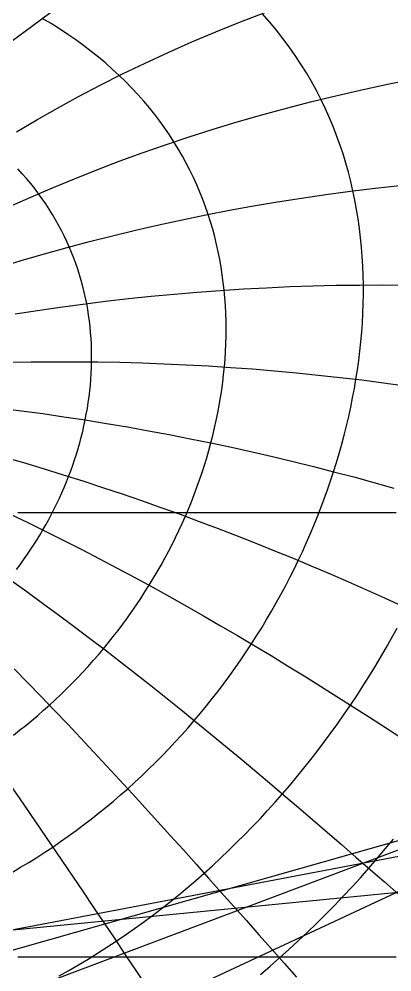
# Model space of a CAD drawing. Header units: millimetres. Extents: x -267 to 267, y -134 to 134.
# Drawn here: x 25.3 to 54.6, y -1.2 to 73.6 of the extents above; entities that cross this region are included whole.
import ezdxf

# ---------------------------------------------------------------- set-up
doc = ezdxf.new("R2010")
doc.units = ezdxf.units.MM
doc.layers.add('ENGRAVE', color=7, linetype='Continuous')

msp = doc.modelspace()

# ---------------------------------------------------------------- linework, layer by layer
at = {"layer": 'ENGRAVE'}
for points in [[(24.8044, 71.8777), (26.2868, 72.9951), (27.8147, 74.0993)], [(25.1117, 64.7136), (26.7045, 65.6546), (28.3317, 66.5803), (29.9943, 67.4902), (31.6932, 68.3834), (33.4292, 69.2593), (35.2032, 70.1171), (37.0159, 70.956), (38.8681, 71.7753), (40.7604, 72.5741), (42.6934, 73.3516), (44.6675, 74.1069)], [(49.9802, 38.0658), (50.2034, 38.7798), (50.4163, 39.4966), (50.6188, 40.2161), (50.8108, 40.938), (50.9922, 41.6622), (51.1627, 42.3886), (51.3222, 43.1171), (51.4706, 43.8474), (51.6076, 44.5796), (51.7332, 45.3134), (51.8471, 46.0487), (51.9492, 46.7853), (52.0391, 47.5231), (52.1169, 48.2619), (52.1822, 49.0017), (52.2348, 49.7421), (52.2745, 50.4831), (52.301, 51.2246), (52.3143, 51.9662), (52.3138, 52.708), (52.2996, 53.4497), (52.2712, 54.1911), (52.2284, 54.932), (52.1709, 55.6724), (52.0984, 56.4119), (52.0107, 57.1505), (51.9074, 57.8879), (51.7882, 58.6238), (51.6527, 59.3583), (51.5007, 60.0909), (51.3319, 60.8215), (51.1457, 61.55), (50.9419, 62.276), (50.7201, 62.9993), (50.48, 63.7198), (50.2211, 64.4371), (49.9429, 65.1511), (49.6452, 65.8614), (49.3275, 66.5679), (48.9894, 67.2702), (48.6304, 67.9681), (48.25, 68.6613), (47.848, 69.3495), (47.4237, 70.0325), (46.9767, 70.7098), (46.5067, 71.3813), (46.013, 72.0465), (45.4953, 72.7052), (44.9531, 73.357), (44.386, 74.0015)], [(40.3638, 40.3209), (40.5142, 40.9094), (40.6549, 41.4998), (40.7861, 42.092), (40.9074, 42.6859), (41.0188, 43.2814), (41.1201, 43.8783), (41.2112, 44.4765), (41.2921, 45.0758), (41.3624, 45.6762), (41.4222, 46.2774), (41.4712, 46.8794), (41.5093, 47.4819), (41.5364, 48.0849), (41.5523, 48.6881), (41.5568, 49.2915), (41.5498, 49.8949), (41.5312, 50.4981), (41.5007, 51.1009), (41.4582, 51.7033), (41.4035, 52.3051), (41.3364, 52.906), (41.2569, 53.5059), (41.1646, 54.1047), (41.0594, 54.7022), (40.9412, 55.2982), (40.8097, 55.8925), (40.6648, 56.4849), (40.5062, 57.0754), (40.3339, 57.6636), (40.1475, 58.2494), (39.9468, 58.8325), (39.7318, 59.4129), (39.5022, 59.9903), (39.2578, 60.5645), (38.9983, 61.1352), (38.7237, 61.7024), (38.4337, 62.2657), (38.1282, 62.825), (37.8068, 63.38), (37.4695, 63.9305), (37.1161, 64.4763), (36.7464, 65.0171), (36.3601, 65.5528), (35.9573, 66.083), (35.5375, 66.6075), (35.1009, 67.1262), (34.647, 67.6387), (34.176, 68.1447), (33.6875, 68.6441), (33.1815, 69.1366), (32.658, 69.6218), (32.1167, 70.0996), (31.5577, 70.5697), (30.9808, 71.0317), (30.386, 71.4855), (29.7734, 71.9308), (29.1429, 72.3672), (28.4945, 72.7945), (27.8283, 73.2124), (27.1444, 73.6207)], [(24.5661, 58.8626), (26.2398, 59.6066), (27.9381, 60.3342), (29.6613, 61.0447), (31.4096, 61.7377), (33.1831, 62.4125), (34.9817, 63.0687), (36.8057, 63.7057), (38.6548, 64.3228), (40.5291, 64.9196), (42.4283, 65.4955), (44.3522, 66.0499), (46.3004, 66.5823), (48.2725, 67.092), (50.2681, 67.5787), (52.2865, 68.0416), (54.3271, 68.4803), (56.3891, 68.8942)], [(133.5177, 65.4167), (135.4134, 64.8379), (137.2842, 64.2382), (139.1299, 63.6182), (140.9503, 62.9786), (142.7455, 62.3198), (144.5154, 61.6424), (146.2602, 60.9469), (147.9799, 60.234), (149.6749, 59.5041), (151.3452, 58.7579), (152.9911, 57.9957), (154.613, 57.2181), (156.2112, 56.4257), (157.7861, 55.619), (159.3379, 54.7983), (160.8673, 53.9642), (162.3745, 53.1172), (163.8601, 52.2577), (165.3244, 51.3861), (166.768, 50.5029), (-98.844, -49.6085)], [(177.9173, 62.5031), (-87.632, -61.5164)], [(30.5093, 42.123), (30.5968, 42.5749), (30.6763, 43.028), (30.7475, 43.4822), (30.8106, 43.9374), (30.8652, 44.3933), (30.9115, 44.85), (30.9492, 45.3073), (30.9784, 45.765), (30.9988, 46.2231), (31.0105, 46.6814), (31.0133, 47.1399), (31.0071, 47.5983), (30.9919, 48.0565), (30.9675, 48.5145), (30.9339, 48.972), (30.891, 49.4291), (30.8386, 49.8854), (30.7768, 50.341), (30.7054, 50.7956), (30.6243, 51.2491), (30.5335, 51.7014), (30.4328, 52.1523), (30.3222, 52.6018), (30.2016, 53.0496), (30.0709, 53.4956), (29.93, 53.9398), (29.7788, 54.3818), (29.6173, 54.8216), (29.4455, 55.2591), (29.2631, 55.694), (29.0702, 56.1263), (28.8667, 56.5557), (28.6525, 56.9822), (28.4275, 57.4055), (28.1918, 57.8256), (27.9452, 58.2422), (27.6877, 58.6552), (27.4192, 59.0644), (27.1398, 59.4697), (26.8493, 59.8709), (26.5478, 60.2678), (26.2352, 60.6604), (25.9115, 61.0484), (25.5767, 61.4316), (25.2307, 61.8099)], [(23.8484, 54.1167), (25.5773, 54.6432), (27.3221, 55.1527), (29.0825, 55.6448), (30.8583, 56.1191), (32.6493, 56.5752), (34.4551, 57.0129), (36.2754, 57.4318), (38.1099, 57.8315), (39.958, 58.2116), (41.8193, 58.572), (43.6933, 58.9122), (45.5794, 59.232), (47.477, 59.531), (49.3855, 59.8091), (51.3043, 60.0659), (53.2325, 60.3012), (55.1695, 60.5148)], [(25.0183, 50.4363), (26.7787, 50.7112), (28.5465, 50.9691), (30.3215, 51.2098), (32.1031, 51.4332), (33.891, 51.639), (35.6846, 51.8271), (37.4836, 51.9974), (39.2873, 52.1497), (41.0953, 52.284), (42.9071, 52.4001), (44.7221, 52.498), (46.5398, 52.5776), (48.3597, 52.6387), (50.1811, 52.6814), (52.0036, 52.7057), (53.8265, 52.7115), (55.6493, 52.6988)], [(133.5177, 49.9802), (135.1168, 49.3309), (136.6997, 48.6679), (138.2667, 47.9916), (139.8178, 47.3024), (141.3532, 46.6006), (142.8731, 45.8866), (144.3776, 45.1608), (145.867, 44.4234), (147.3414, 43.6749), (148.8012, 42.9155), (150.2465, 42.1456), (151.6776, 41.3655), (153.0948, 40.5756), (154.4984, 39.7761), (155.8886, 38.9674), (157.2658, 38.1497), (-108.4052, -37.3234)], [(24.5319, 46.6459), (26.2706, 46.677), (28.0099, 46.6923), (29.7493, 46.6918), (31.4885, 46.6753), (33.2272, 46.6431), (34.9648, 46.595), (36.701, 46.5312), (38.4354, 46.4516), (40.1677, 46.3563), (41.8974, 46.2454), (43.6242, 46.1189), (45.3477, 45.9769), (47.0676, 45.8195), (48.7835, 45.6469), (50.495, 45.459), (52.2019, 45.2561), (53.9039, 45.0383), (55.6005, 44.8056)], [(23.8271, 43.0552), (25.505, 42.843), (27.1782, 42.6168), (28.8464, 42.3767), (30.5093, 42.123), (32.1667, 41.8557), (33.8184, 41.5749), (35.4641, 41.2809), (37.1037, 40.9738), (38.737, 40.6538), (40.3638, 40.3209), (41.984, 39.9755), (43.5973, 39.6177), (45.2037, 39.2476), (46.8031, 38.8654), (48.3953, 38.4714), (49.9802, 38.0658), (51.5578, 37.6486), (53.1279, 37.2201), (54.6906, 36.7806)], [(25.1208, 30.3836), (25.4007, 30.7598), (25.6748, 31.14), (25.943, 31.5241), (26.2052, 31.9121), (26.4615, 32.3038), (26.7116, 32.6992), (26.9556, 33.098), (27.1933, 33.5004), (27.4247, 33.9061), (27.6497, 34.3151), (27.8681, 34.7273), (28.08, 35.1425), (28.2852, 35.5607), (28.4837, 35.9819), (28.6754, 36.4057), (28.8602, 36.8323), (29.038, 37.2615), (29.2087, 37.6931), (29.3723, 38.1272), (29.5287, 38.5635), (29.6777, 39.0019), (29.8194, 39.4425), (29.9536, 39.885), (30.0802, 40.3293), (30.1991, 40.7754), (30.3104, 41.2231), (30.4138, 41.6723), (30.5093, 42.123)], [(24.8827, 17.4096), (25.3664, 17.7838), (25.8448, 18.165), (26.3178, 18.5531), (26.7854, 18.9479), (27.2475, 19.3495), (27.704, 19.7576), (28.1548, 20.1722), (28.5998, 20.5932), (29.0389, 21.0205), (29.472, 21.454), (29.8991, 21.8936), (30.3201, 22.3393), (30.7348, 22.7909), (31.1433, 23.2483), (31.5453, 23.7114), (31.9409, 24.1801), (32.3299, 24.6544), (32.7123, 25.134), (33.0879, 25.619), (33.4567, 26.1092), (33.8187, 26.6044), (34.1736, 27.1047), (34.5215, 27.6099), (34.8622, 28.1198), (35.1957, 28.6344), (35.5218, 29.1536), (35.8406, 29.6772), (36.1518, 30.2052), (36.4554, 30.7374), (36.7514, 31.2737), (37.0396, 31.814), (37.3199, 32.3583), (37.5923, 32.9063), (37.8566, 33.458), (38.1127, 34.0132), (38.3607, 34.5719), (38.6002, 35.1338), (38.8314, 35.699), (39.0539, 36.2673), (39.2679, 36.8385), (39.4731, 37.4125), (39.6694, 37.9893), (39.8567, 38.5686), (40.035, 39.1504), (40.2041, 39.7346), (40.3638, 40.3209)], [(24.085, 39.2334), (25.6591, 38.776), (27.2248, 38.3071), (28.7821, 37.8271), (30.3309, 37.3359), (31.8713, 36.834), (33.4032, 36.3215), (34.9265, 35.7987), (36.4415, 35.2657), (37.948, 34.7228), (39.4461, 34.1702), (40.9359, 33.6082), (42.4175, 33.037), (43.8908, 32.4567), (45.356, 31.8677), (46.8132, 31.2701), (48.2625, 30.6641), (49.704, 30.0501), (51.1377, 29.4281), (52.5638, 28.7985), (53.9825, 28.1614), (55.3938, 27.5171)], [(24.8026, 6.6631), (25.4451, 7.0374), (26.0823, 7.4209), (26.7142, 7.8135), (27.3405, 8.2152), (27.9613, 8.6258), (28.5764, 9.0452), (29.1857, 9.4734), (29.7891, 9.9103), (30.3865, 10.3556), (30.9779, 10.8094), (31.5631, 11.2714), (32.142, 11.7417), (32.7146, 12.2201), (33.2807, 12.7064), (33.8404, 13.2006), (34.3934, 13.7025), (34.9398, 14.2121), (35.4794, 14.7292), (36.0121, 15.2538), (36.5379, 15.7856), (37.0568, 16.3246), (37.5685, 16.8706), (38.0731, 17.4236), (38.5705, 17.9834), (39.0606, 18.5499), (39.5433, 19.123), (40.0186, 19.7026), (40.4863, 20.2886), (40.9464, 20.8807), (41.3989, 21.479), (41.8436, 22.0833), (42.2805, 22.6934), (42.7095, 23.3093), (43.1305, 23.9309), (43.5434, 24.5579), (43.9483, 25.1903), (44.3449, 25.828), (44.7332, 26.4708), (45.1132, 27.1187), (45.4847, 27.7714), (45.8477, 28.4289), (46.202, 29.0911), (46.5476, 29.7578), (46.8845, 30.4289), (47.2124, 31.1043), (47.5314, 31.7839), (47.8412, 32.4674), (48.1419, 33.1549), (48.4333, 33.8461), (48.7153, 34.541), (48.9877, 35.2395), (49.2506, 35.9413), (49.5037, 36.6463), (49.747, 37.3545), (49.9802, 38.0658)], [(24.5857, 34.7686), (26.0149, 34.0791), (27.4342, 33.381), (28.8439, 32.6746), (30.244, 31.9601), (31.6348, 31.2378), (33.0166, 30.5079), (34.3894, 29.7707), (35.7534, 29.0264), (37.109, 28.2752), (38.4563, 27.5174), (39.7955, 26.7532), (41.1269, 25.9828), (42.4506, 25.2064), (43.767, 24.4244), (45.0762, 23.6368), (46.3784, 22.8439), (47.674, 22.0459), (48.9631, 21.2431), (50.246, 20.4356), (51.5229, 19.6237), (52.7941, 18.8075), (54.0597, 17.9872), (55.3202, 17.1631)], [(25.22, 34.863), (26.7035, 34.863), (28.1871, 34.863), (29.6706, 34.863), (31.1541, 34.863), (32.6377, 34.863), (34.1212, 34.863), (35.6047, 34.863), (37.0882, 34.863), (38.5718, 34.863), (40.0553, 34.863), (41.5388, 34.863), (43.0224, 34.863), (44.5059, 34.863), (45.9894, 34.863), (47.473, 34.863), (48.9565, 34.863), (50.44, 34.863), (51.9235, 34.863), (53.4071, 34.863), (54.8906, 34.863)], [(133.5177, 33.8184), (134.9334, 33.1171), (136.3394, 32.4077), (137.7361, 31.6902), (139.1234, 30.9651), (140.5018, 30.2324), (141.8713, 29.4925), (143.2322, 28.7456), (144.5846, 27.9919), (145.9288, 27.2316), (147.2651, 26.4651), (148.5936, 25.6924), (-117.1208, -24.9139)], [(24.6727, 29.5521), (25.9267, 28.6546), (27.1715, 27.7513), (28.4073, 26.8426), (29.6344, 25.9285), (30.8533, 25.0094), (32.0642, 24.0856), (33.2674, 23.1571), (34.4633, 22.2242), (35.6521, 21.2871), (36.8343, 20.3461), (38.0101, 19.4013), (39.1798, 18.4529), (40.3437, 17.5012), (41.5022, 16.5463), (42.6556, 15.5884), (43.8042, 14.6277), (44.9483, 13.6644), (46.0881, 12.6987), (47.2241, 11.7308), (48.3564, 10.7608), (49.4855, 9.7888), (50.6116, 8.8152), (51.735, 7.8401), (52.856, 6.8636), (53.975, 5.8859), (55.0921, 4.9072)], [(28.472, -1.4878), (29.2319, -1.06), (29.9856, -0.6214), (30.733, -0.1723), (31.474, 0.2875), (32.2084, 0.7576), (32.9362, 1.2379), (33.6573, 1.7285), (34.3715, 2.229), (35.0788, 2.7394), (35.7791, 3.2595), (36.4724, 3.7893), (37.1584, 4.3285), (37.8372, 4.8771), (38.5087, 5.4349), (39.1728, 6.0018), (39.8294, 6.5776), (40.4785, 7.1622), (41.1201, 7.7555), (41.7539, 8.3573), (42.3801, 8.9675), (42.9985, 9.5859), (43.609, 10.2125), (44.2117, 10.8471), (44.8064, 11.4896), (45.3932, 12.1397), (45.9719, 12.7974), (46.5425, 13.4626), (47.105, 14.1351), (47.6593, 14.8148), (48.2054, 15.5015), (48.7431, 16.1951), (49.2726, 16.8955), (49.7936, 17.6026), (50.3062, 18.3161), (50.8103, 19.036), (51.3059, 19.7622), (51.793, 20.4945), (52.2713, 21.2328), (52.741, 21.9769), (53.2019, 22.7267), (53.6541, 23.4822), (54.0973, 24.2431), (54.5317, 25.0093), (54.957, 25.7807)], [(24.9377, 22.6117), (25.9913, 21.5329), (27.0381, 20.451), (28.0783, 19.366), (29.1124, 18.2783), (30.1408, 17.188), (31.1637, 16.0953), (32.1816, 15.0002), (33.1948, 13.9031), (34.2037, 12.8041), (35.2086, 11.7033), (36.21, 10.6008), (37.2081, 9.497), (38.2033, 8.3918), (39.1959, 7.2855), (40.1863, 6.1782), (41.1748, 5.0701), (42.1618, 3.9612), (43.1476, 2.8519), (44.1325, 1.7422), (45.1169, 0.6322), (46.1012, -0.4778), (47.0855, -1.5878)], [(133.5177, 17.073), (134.8331, 16.3406), (136.1441, 15.6043), (137.4509, 14.8644), (138.7537, 14.1211), (140.0527, 13.3746), (-125.6874, -12.6249)], [(24.4804, 13.7092), (25.3262, 12.4835), (26.1684, 11.2566), (27.0073, 10.0286), (27.8434, 8.7996), (28.6769, 7.5697), (29.5083, 6.3392), (30.3379, 5.108), (31.1661, 3.8764), (31.9932, 2.6444), (32.8195, 1.4121), (33.6454, 0.1797), (34.4713, -1.0527), (35.2974, -2.285)], [(44.2437, -1.3752), (44.9992, -0.7313), (45.7463, -0.0776), (46.4848, 0.5858), (47.2147, 1.2586), (47.936, 1.9407), (48.6486, 2.632), (49.3526, 3.3323), (50.0479, 4.0415), (50.7344, 4.7593), (51.4123, 5.4857), (52.0813, 6.2204), (52.7417, 6.9634), (53.3932, 7.7144), (54.036, 8.4733), (54.67, 9.24)], [(25.22, 0), (26.7035, 0), (28.1871, 0), (29.6706, 0), (31.1541, 0), (32.6377, 0), (34.1212, 0), (35.6047, 0), (37.0882, 0), (38.5718, 0), (40.0553, 0), (41.5388, 0), (43.0224, 0), (44.5059, 0), (45.9894, 0), (47.473, 0), (48.9565, 0), (50.44, 0), (51.9235, 0), (53.4071, 0), (54.8906, 0)]]:
    msp.add_lwpolyline(points, dxfattribs=at)

doc.saveas('drawing.dxf')
